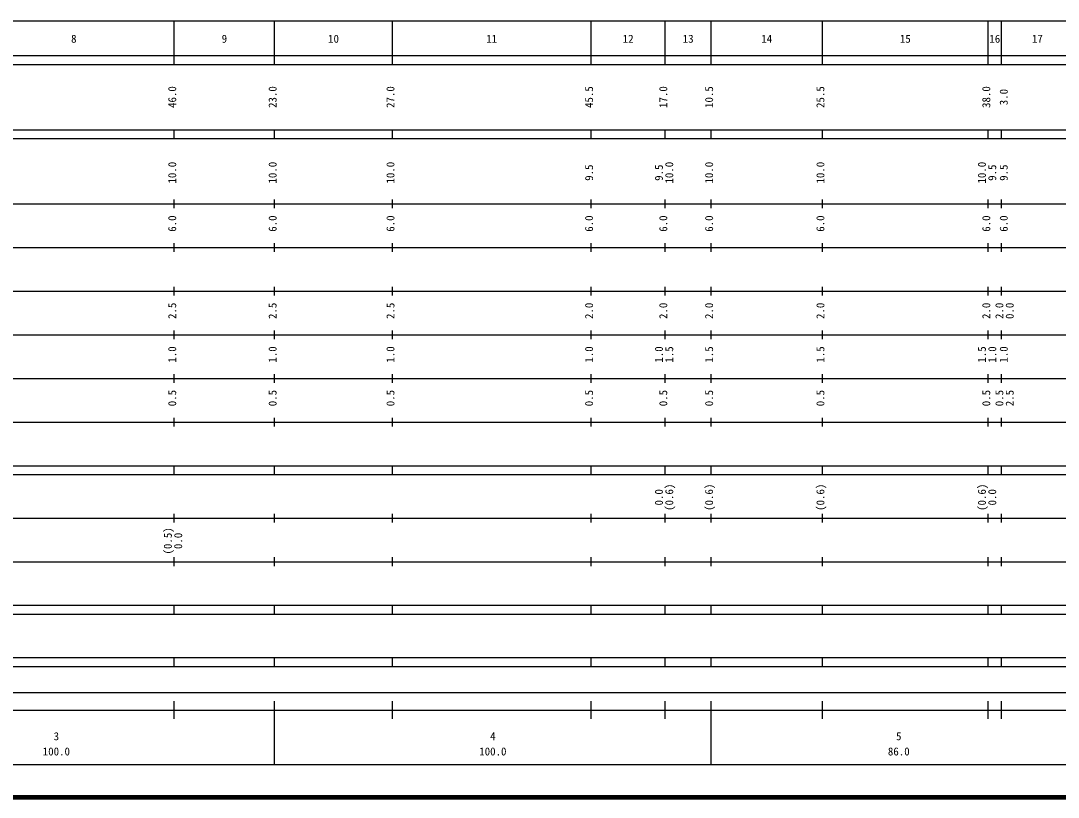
# Model space of a CAD drawing. Units: millimetres on the paper, enlarged 1000 times. Extents: x 40000 to 680000, y 20000 to 380000.
# Drawn here: x 309841 to 547534, y 20000 to 198000 of the extents above; entities that cross this region are included whole.
import ezdxf
from ezdxf.enums import TextEntityAlignment as Align

# ---------------------------------------------------------------- set-up
doc = ezdxf.new("R2010")
doc.units = ezdxf.units.MM
doc.header["$LTSCALE"] = 1000
doc.layers.add('M-TTL', color=2, linetype='Continuous', lineweight=140)
doc.layers.add('M-TTL-BAND', color=7, linetype='Continuous', lineweight=25)
doc.styles.add('ＭＳ ゴシック', font='')
doc.styles.get('ＭＳ ゴシック').set_extended_font_data('MS Gothic')

msp = doc.modelspace()

# ---------------------------------------------------------------- linework, layer by layer
at = {"layer": 'M-TTL'}
msp.add_line((40000, 20000), (680000, 20000), dxfattribs=at)
at = {"layer": 'M-TTL-BAND'}
for p, q in [((68000, 198000), (579000, 198000)), ((345000, 188000), (345000, 198000)), ((368000, 188000), (368000, 198000)), ((395000, 188000), (395000, 198000)), ((440500, 188000), (440500, 198000)), ((457500, 188000), (457500, 198000)), ((468000, 188000), (468000, 198000)), ((493500, 188000), (493500, 198000)), ((531500, 188000), (531500, 198000)), ((534500, 188000), (534500, 198000)), ((40000, 190000), (579000, 190000)), ((40000, 188000), (579000, 188000)), ((40000, 173000), (579000, 173000)), ((345000, 171000), (345000, 173000)), ((368000, 171000), (368000, 173000)), ((395000, 171000), (395000, 173000)), ((440500, 171000), (440500, 173000)), ((457500, 171000), (457500, 173000)), ((468000, 171000), (468000, 173000)), ((493500, 171000), (493500, 173000)), ((531500, 171000), (531500, 173000)), ((534500, 171000), (534500, 173000)), ((40000, 171000), (579000, 171000)), ((345000, 155000), (345000, 157000)), ((368000, 155000), (368000, 157000)), ((395000, 155000), (395000, 157000)), ((440500, 155000), (440500, 157000)), ((457500, 155000), (457500, 157000)), ((468000, 155000), (468000, 157000)), ((493500, 155000), (493500, 157000)), ((531500, 155000), (531500, 157000)), ((534500, 155000), (534500, 157000)), ((40000, 156000), (579000, 156000)), ((46000, 146000), (579000, 146000)), ((345000, 145000), (345000, 147000)), ((368000, 145000), (368000, 147000)), ((395000, 145000), (395000, 147000)), ((440500, 145000), (440500, 147000)), ((457500, 145000), (457500, 147000)), ((468000, 145000), (468000, 147000)), ((493500, 145000), (493500, 147000)), ((531500, 145000), (531500, 147000)), ((534500, 145000), (534500, 147000)), ((52000, 136000), (579000, 136000)), ((345000, 135000), (345000, 137000)), ((368000, 135000), (368000, 137000)), ((395000, 135000), (395000, 137000)), ((440500, 135000), (440500, 137000)), ((457500, 135000), (457500, 137000)), ((468000, 135000), (468000, 137000)), ((493500, 135000), (493500, 137000)), ((531500, 135000), (531500, 137000)), ((534500, 135000), (534500, 137000)), ((46000, 126000), (579000, 126000)), ((345000, 125000), (345000, 127000)), ((368000, 125000), (368000, 127000)), ((395000, 125000), (395000, 127000)), ((440500, 125000), (440500, 127000)), ((457500, 125000), (457500, 127000)), ((468000, 125000), (468000, 127000)), ((493500, 125000), (493500, 127000)), ((531500, 125000), (531500, 127000)), ((534500, 125000), (534500, 127000)), ((345000, 115000), (345000, 117000)), ((368000, 115000), (368000, 117000)), ((395000, 115000), (395000, 117000)), ((440500, 115000), (440500, 117000)), ((457500, 115000), (457500, 117000)), ((468000, 115000), (468000, 117000)), ((493500, 115000), (493500, 117000)), ((531500, 115000), (531500, 117000)), ((534500, 115000), (534500, 117000)), ((52000, 116000), (579000, 116000)), ((345000, 105000), (345000, 107000)), ((368000, 105000), (368000, 107000)), ((395000, 105000), (395000, 107000)), ((440500, 105000), (440500, 107000)), ((457500, 105000), (457500, 107000)), ((468000, 105000), (468000, 107000)), ((493500, 105000), (493500, 107000)), ((531500, 105000), (531500, 107000)), ((534500, 105000), (534500, 107000)), ((46000, 106000), (579000, 106000)), ((40000, 96000), (579000, 96000)), ((345000, 94000), (345000, 96000)), ((368000, 94000), (368000, 96000)), ((395000, 94000), (395000, 96000)), ((440500, 94000), (440500, 96000)), ((457500, 94000), (457500, 96000)), ((468000, 94000), (468000, 96000)), ((493500, 94000), (493500, 96000)), ((531500, 94000), (531500, 96000)), ((534500, 94000), (534500, 96000)), ((40000, 94000), (579000, 94000)), ((49000, 84000), (579000, 84000)), ((345000, 83000), (345000, 85000)), ((368000, 83000), (368000, 85000)), ((395000, 83000), (395000, 85000)), ((440500, 83000), (440500, 85000)), ((457500, 83000), (457500, 85000)), ((468000, 83000), (468000, 85000)), ((493500, 83000), (493500, 85000)), ((531500, 83000), (531500, 85000)), ((534500, 83000), (534500, 85000)), ((40000, 74000), (579000, 74000)), ((345000, 73000), (345000, 75000)), ((368000, 73000), (368000, 75000)), ((395000, 73000), (395000, 75000)), ((440500, 73000), (440500, 75000)), ((457500, 73000), (457500, 75000)), ((468000, 73000), (468000, 75000)), ((493500, 73000), (493500, 75000)), ((531500, 73000), (531500, 75000)), ((534500, 73000), (534500, 75000)), ((40000, 64000), (579000, 64000)), ((40000, 62000), (579000, 62000)), ((345000, 62000), (345000, 64000)), ((368000, 62000), (368000, 64000)), ((395000, 62000), (395000, 64000)), ((440500, 62000), (440500, 64000)), ((457500, 62000), (457500, 64000)), ((468000, 62000), (468000, 64000)), ((493500, 62000), (493500, 64000)), ((531500, 62000), (531500, 64000)), ((534500, 62000), (534500, 64000)), ((40000, 52000), (579000, 52000)), ((40000, 50000), (579000, 50000)), ((345000, 50000), (345000, 52000)), ((368000, 50000), (368000, 52000)), ((395000, 50000), (395000, 52000)), ((440500, 50000), (440500, 52000)), ((457500, 50000), (457500, 52000)), ((468000, 50000), (468000, 52000)), ((493500, 50000), (493500, 52000)), ((531500, 50000), (531500, 52000)), ((534500, 50000), (534500, 52000)), ((71000, 44000), (551000, 44000)), ((345000, 38000), (345000, 42000)), ((368000, 27500), (368000, 42000)), ((395000, 38000), (395000, 42000)), ((440500, 38000), (440500, 42000)), ((457500, 38000), (457500, 42000)), ((468000, 27500), (468000, 42000)), ((493500, 38000), (493500, 42000)), ((531500, 38000), (531500, 42000)), ((534500, 38000), (534500, 42000)), ((40000, 40000), (579000, 40000)), ((68000, 27500), (579000, 27500))]:
    msp.add_line(p, q, dxfattribs=at)

# ---------------------------------------------------------------- texts
at = {"layer": 'M-TTL-BAND', "style": 'ＭＳ ゴシック'}
for s, p in [('8', (322000, 192405)), ('9', (356500, 192405)), ('10', (381500, 192405)), ('11', (417750, 192405)), ('12', (449000, 192405)), ('13', (462750, 192405)), ('14', (480750, 192405)), ('15', (512500, 192405)), ('16', (533000, 192405)), ('17', (542750, 192405)), ('3', (318000, 32523)), ('4', (418000, 32523)), ('5', (511000, 32523)), ('100.0', (318000, 29033)), ('100.0', (418000, 29033)), ('86.0', (511000, 29033))]:
    msp.add_text(s, height=1833, dxfattribs=at).set_placement(p, align=Align.BOTTOM_CENTER)
for s, p in [('46.0', (346000, 180500)), ('23.0', (369000, 180500)), ('27.0', (396000, 180500)), ('45.5', (441500, 180500)), ('17.0', (458500, 180500)), ('10.5', (469000, 180500)), ('25.5', (494500, 180500)), ('38.0', (532500, 180500)), ('3.0', (536500, 180500)), ('10.0', (346000, 163174)), ('10.0', (369000, 163174)), ('10.0', (396000, 163174)), ('9.5', (441500, 163174)), ('9.5', (457500, 163174)), ('10.0', (459870, 163174)), ('10.0', (469000, 163174)), ('10.0', (494500, 163174)), ('10.0', (531500, 163174)), ('9.5', (533870, 163174)), ('9.5', (536500, 163174)), ('6.0', (346000, 151500)), ('6.0', (369000, 151500)), ('6.0', (396000, 151500)), ('6.0', (441500, 151500)), ('6.0', (458500, 151500)), ('6.0', (469000, 151500)), ('6.0', (494500, 151500)), ('6.0', (532500, 151500)), ('6.0', (536500, 151500)), ('2.5', (346000, 131500)), ('2.5', (369000, 131500)), ('2.5', (396000, 131500)), ('2.0', (441500, 131500)), ('2.0', (458500, 131500)), ('2.0', (469000, 131500)), ('2.0', (494500, 131500)), ('2.0', (532500, 131500)), ('2.0', (535500, 131500)), ('0.0', (537870, 131500)), ('1.0', (346000, 121500)), ('1.0', (369000, 121500)), ('1.0', (396000, 121500)), ('1.0', (441500, 121500)), ('1.0', (457500, 121500)), ('1.5', (459870, 121500)), ('1.5', (469000, 121500)), ('1.5', (494500, 121500)), ('1.5', (531500, 121500)), ('1.0', (533870, 121500)), ('1.0', (536500, 121500)), ('0.5', (346000, 111500)), ('0.5', (369000, 111500)), ('0.5', (396000, 111500)), ('0.5', (441500, 111500)), ('0.5', (458500, 111500)), ('0.5', (469000, 111500)), ('0.5', (494500, 111500)), ('0.5', (532500, 111500)), ('0.5', (535500, 111500)), ('2.5', (537870, 111500)), ('0.0', (457500, 88764)), ('(0.6)', (459870, 88764)), ('(0.6)', (469000, 88764)), ('(0.6)', (494500, 88764)), ('(0.6)', (531500, 88764)), ('0.0', (533870, 88764)), ('(0.5)', (345000, 78764)), ('0.0', (347370, 78764))]:
    msp.add_text(s, height=1833, rotation=90, dxfattribs=at).set_placement(p, align=Align.BOTTOM_CENTER)

doc.saveas('drawing.dxf')
